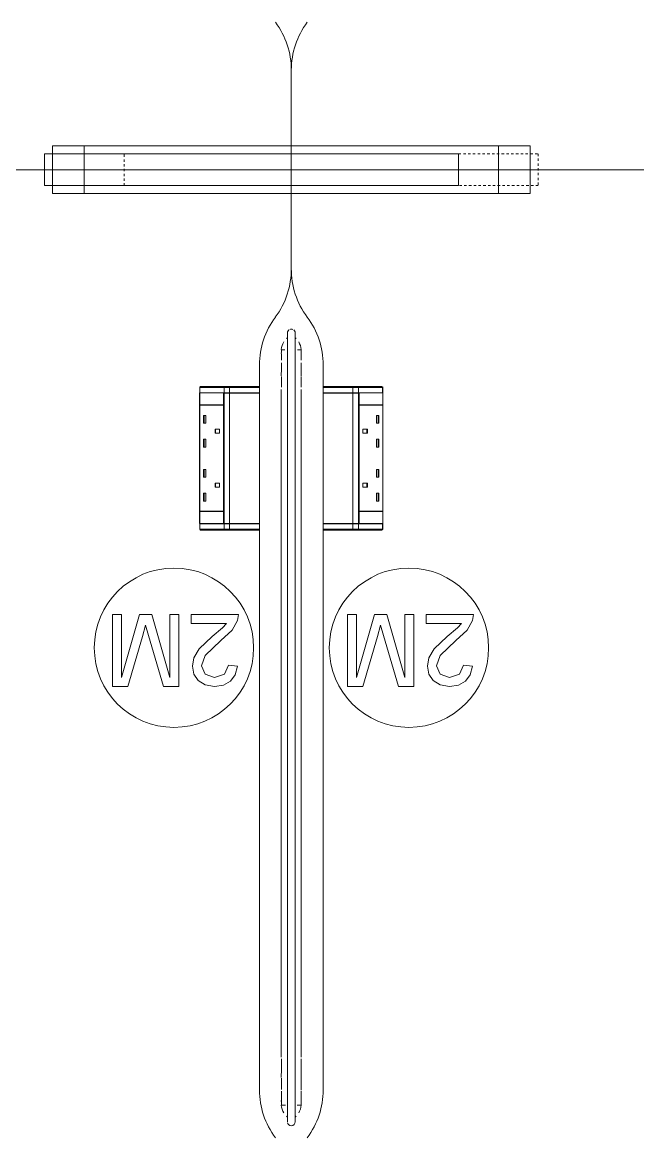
# Model space of a CAD drawing. Header units: millimetres. Extents: x 155927 to 326028, y -36033 to 97293.
# Drawn here: x 222327 to 223099, y 18255 to 19655 of the extents above; entities that cross this region are included whole.
import ezdxf

# ---------------------------------------------------------------- set-up
doc = ezdxf.new("R2010")
doc.units = ezdxf.units.MM
doc.header["$MEASUREMENT"] = 0
doc.linetypes.add('Dash', pattern=[6, 3, -3])
doc.layers.add('I-FURN', color=8, linetype='CONTINUOUS', lineweight=9)
doc.layers.add('I-FURN-HDLN', color=8, linetype='Dash', lineweight=9)

msp = doc.modelspace()

# ---------------------------------------------------------------- linework, layer by layer
at = {"layer": 'I-FURN'}
for p, q in [((222664.5, 19594.6), (222664.5, 19469.6)), ((222664.5, 19469.6), (222664.5, 19594.6)), ((222664.5, 19469.6), (222664.5, 19594.6)), ((222664.5, 19594.6), (222664.5, 19469.6)), ((222364.5, 19489.6), (222354.5, 19489.6)), ((222354.5, 19489.6), (222354.5, 19449.6)), ((222404.5, 19499.6), (222364.5, 19499.6)), ((222364.5, 19499.6), (222964.5, 19499.6)), ((222364.5, 19499.6), (222364.5, 19439.6)), ((222364.5, 19499.6), (222364.5, 19489.6)), ((222874.5, 19489.6), (222364.5, 19489.6)), ((222924.5, 19499.6), (222404.5, 19499.6)), ((222404.5, 19499.6), (222404.5, 19489.6)), ((222404.5, 19499.6), (222404.5, 19439.6)), ((222874.5, 19449.6), (222874.5, 19489.6)), ((222964.5, 19499.6), (222924.5, 19499.6)), ((222924.5, 19499.6), (222924.5, 19439.6)), ((222924.5, 19499.6), (222924.5, 19439.6)), ((222964.5, 19439.6), (222964.5, 19499.6)), ((222964.5, 19499.6), (222964.5, 19439.6)), ((222664.5, 19469.6), (221864.5, 19469.6)), ((221864.5, 19469.6), (222664.5, 19469.6)), ((221864.5, 19469.6), (222664.5, 19469.6)), ((222664.5, 19469.6), (221864.5, 19469.6)), ((222664.5, 19469.6), (222664.5, 19345.7)), ((223464.5, 19469.6), (222664.5, 19469.6)), ((222664.5, 19469.6), (223464.5, 19469.6)), ((222664.5, 19345.7), (222664.5, 19469.6)), ((222664.5, 19345.7), (222664.5, 19469.6)), ((222664.5, 19469.6), (222664.5, 19345.7)), ((222664.5, 19469.6), (223464.5, 19469.6)), ((223464.5, 19469.6), (222664.5, 19469.6)), ((222354.5, 19449.6), (222364.5, 19449.6)), ((222364.5, 19449.6), (222364.5, 19439.6)), ((222364.5, 19449.6), (222874.5, 19449.6)), ((222404.5, 19449.6), (222404.5, 19439.6)), ((222964.5, 19439.6), (222364.5, 19439.6)), ((222364.5, 19439.6), (222404.5, 19439.6)), ((222404.5, 19439.6), (222924.5, 19439.6)), ((222924.5, 19439.6), (222964.5, 19439.6)), ((222659.5, 19264.6), (222659.5, 19264.6)), ((222659.5, 19264.6), (222659.5, 19264.4)), ((222659.5, 19264.4), (222659.5, 19264.1)), ((222659.5, 19264.1), (222659.5, 19263.7)), ((222669.5, 19264.5), (222669.5, 19264.6)), ((222669.5, 19264.6), (222669.5, 19264.6)), ((222669.5, 19264.3), (222669.5, 19264.5)), ((222669.5, 19264), (222669.5, 19264.3)), ((222669.5, 19263.6), (222669.5, 19264)), ((222659.5, 19263.7), (222659.5, 19263.2)), ((222659.5, 19263.2), (222659.5, 19262.6)), ((222659.5, 19262.6), (222659.5, 19261.9)), ((222659.5, 19261.9), (222659.5, 19261)), ((222659.5, 19261), (222659.5, 19260.1)), ((222659.5, 19260.1), (222659.5, 19259)), ((222659.5, 19259), (222659.5, 19257.9)), ((222659.5, 19257.9), (222659.5, 19256.6)), ((222659.5, 19256.6), (222659.5, 19255.2)), ((222659.5, 19255.2), (222659.5, 19253.8)), ((222659.5, 19253.8), (222659.5, 19252.2)), ((222659.5, 19252.2), (222659.5, 19250.6)), ((222659.5, 19250.6), (222659.5, 19248.8)), ((222669.5, 19263), (222669.5, 19263.6)), ((222669.5, 19262.4), (222669.5, 19263)), ((222669.5, 19261.6), (222669.5, 19262.4)), ((222669.5, 19260.8), (222669.5, 19261.6)), ((222669.5, 19259.8), (222669.5, 19260.8)), ((222669.5, 19258.7), (222669.5, 19259.8)), ((222669.5, 19257.5), (222669.5, 19258.7)), ((222669.5, 19256.2), (222669.5, 19257.5)), ((222669.5, 19254.9), (222669.5, 19256.2)), ((222669.5, 19253.4), (222669.5, 19254.9)), ((222669.5, 19251.8), (222669.5, 19253.4)), ((222669.5, 19250.1), (222669.5, 19251.8)), ((222669.5, 19248.4), (222669.5, 19250.1)), ((222651.9, 19239), (222651.9, 19239.9)), ((222656.5, 19243.7), (222652, 19243.7)), ((222652, 19240.3), (222652, 19243.7)), ((222652, 19230.7), (222652, 19238.7)), ((222659.5, 19248.8), (222659.5, 19247)), ((222659.5, 19247), (222659.5, 19245.1)), ((222659.5, 19245.1), (222659.5, 19243.1)), ((222659.5, 19243.1), (222659.5, 19241)), ((222659.5, 19241), (222659.5, 19238.9)), ((222659.5, 19238.9), (222659.5, 19236.7)), ((222659.5, 19236.7), (222659.5, 19234.4)), ((222669.5, 19246.5), (222669.5, 19248.4)), ((222669.5, 19244.6), (222669.5, 19246.5)), ((222669.5, 19242.6), (222669.5, 19244.6)), ((222669.5, 19240.5), (222669.5, 19242.6)), ((222669.5, 19238.3), (222669.5, 19240.5)), ((222669.5, 19236.1), (222669.5, 19238.3)), ((222669.5, 19233.7), (222669.5, 19236.1)), ((222677, 19243.7), (222672.4, 19243.7)), ((222677, 19243.7), (222677, 19240.3)), ((222677, 19239.9), (222677, 19239)), ((222677, 19238.7), (222677, 19230.7)), ((222624.5, 19196.4), (222624.5, 19224.6)), ((222624.5, 19224.6), (222624.5, 19196.4)), ((222652, 19215.6), (222652, 19227.1)), ((222659.5, 19234.4), (222659.5, 19232)), ((222659.5, 19232), (222659.5, 19229.6)), ((222659.5, 19229.6), (222659.5, 19227.1)), ((222659.5, 19227.1), (222659.5, 19224.6)), ((222659.5, 19224.6), (222659.5, 19222)), ((222659.5, 19222), (222659.5, 19219.4)), ((222669.5, 19231.4), (222669.5, 19233.7)), ((222669.5, 19228.9), (222669.5, 19231.4)), ((222669.5, 19226.4), (222669.5, 19228.9)), ((222669.5, 19223.9), (222669.5, 19226.4)), ((222669.5, 19221.3), (222669.5, 19223.9)), ((222677, 19227.1), (222677, 19215.6)), ((222704.5, 19224.6), (222704.5, 19196.4)), ((222704.5, 19196.4), (222704.5, 19224.6)), ((222651.9, 19210.8), (222651.9, 19214.9)), ((222652, 19196.7), (222652, 19209.9)), ((222659.5, 19219.4), (222659.5, 19216.7)), ((222659.5, 19216.7), (222659.5, 19214)), ((222659.5, 19214), (222659.5, 19211.3)), ((222659.5, 19211.3), (222659.5, 19208.5)), ((222659.5, 19208.5), (222659.5, 19205.8)), ((222669.5, 19218.7), (222669.5, 19221.3)), ((222669.5, 19216), (222669.5, 19218.7)), ((222669.5, 19213.3), (222669.5, 19216)), ((222669.5, 19210.6), (222669.5, 19213.3)), ((222669.5, 19207.8), (222669.5, 19210.6)), ((222677, 19214.9), (222677, 19210.8)), ((222677, 19209.9), (222677, 19196.7)), ((222549.6, 19196.4), (222549.6, 19189.4)), ((222549.6, 19196.4), (222549.8, 19196.4)), ((222549.6, 19196.4), (222549.6, 19189.4)), ((222549.6, 19189.4), (222549.6, 19196.4)), ((222549.8, 19196.4), (222580.1, 19196.4)), ((222549.8, 19196.4), (222549.8, 19189.4)), ((222550, 19197.2), (222550, 19197.2)), ((222580.9, 19197.4), (222550.6, 19197.4)), ((222580.9, 19197.4), (222550.6, 19197.4)), ((222580.1, 19196.4), (222587, 19196.4)), ((222580.1, 19196.4), (222580.1, 19189.4)), ((222580.9, 19197.4), (222619.5, 19197.4)), ((222586.4, 19197.4), (222580.9, 19197.4)), ((222623.5, 19197.4), (222586.4, 19197.4)), ((222587, 19196.4), (222624.5, 19196.4)), ((222587, 19196.4), (222587, 19189.4)), ((222619.5, 19197.4), (222619.5, 19196.4)), ((222619.5, 19197.4), (222623.5, 19197.4)), ((222624.5, 19189.4), (222624.5, 19196.4)), ((222624.5, 19196.4), (222624.5, 19189.4)), ((222659.5, 19205.8), (222659.5, 19203)), ((222659.5, 19203), (222659.5, 19200.1)), ((222659.5, 19200.1), (222659.5, 19197.3)), ((222659.5, 19197.3), (222659.5, 19194.5)), ((222659.5, 19194.5), (222659.5, 19193.7)), ((222669.5, 19205), (222669.5, 19207.8)), ((222669.5, 19202.2), (222669.5, 19205)), ((222669.5, 19199.4), (222669.5, 19202.2)), ((222669.5, 19196.5), (222669.5, 19199.4)), ((222669.5, 19193.7), (222669.5, 19196.5)), ((222704.4, 19196.4), (222704.4, 19189.4)), ((222704.5, 19196.4), (222741.9, 19196.4)), ((222704.5, 19196.4), (222704.5, 19189.4)), ((222705.5, 19197.4), (222705.4, 19197.4)), ((222742.5, 19197.4), (222705.5, 19197.4)), ((222705.5, 19197.4), (222709.4, 19197.4)), ((222709.4, 19196.4), (222709.4, 19197.4)), ((222709.4, 19197.4), (222748, 19197.4)), ((222741.9, 19196.4), (222748.8, 19196.4)), ((222741.9, 19196.4), (222741.9, 19189.4)), ((222748, 19197.4), (222742.5, 19197.4)), ((222778.3, 19197.4), (222748, 19197.4)), ((222778.3, 19197.4), (222748, 19197.4)), ((222748.8, 19196.4), (222779.1, 19196.4)), ((222748.8, 19196.4), (222748.8, 19189.4)), ((222778.9, 19197.2), (222779, 19197.2)), ((222779.1, 19196.4), (222779.3, 19196.4)), ((222779.1, 19196.4), (222779.1, 19189.4)), ((222779.3, 19189.4), (222779.3, 19196.4)), ((222779.3, 19189.4), (222779.3, 19196.4)), ((222779.3, 19189.4), (222779.3, 19196.4)), ((222549.4, 19174.4), (222549.4, 19189.4)), ((222549.4, 19189.4), (222579.2, 19189.4)), ((222549.6, 19189.4), (222549.8, 19189.4)), ((222549.6, 19189.3), (222549.6, 19025.4)), ((222549.8, 19189.4), (222580.1, 19189.4)), ((222579.2, 19189.4), (222579.2, 19174.4)), ((222579.4, 19174.4), (222579.4, 19189.3)), ((222579.4, 19189.3), (222580.1, 19189.3)), ((222580.1, 19189.4), (222587, 19189.4)), ((222587, 19189.3), (222580.1, 19189.3)), ((222580.1, 19189.3), (222580.1, 19025.4)), ((222587, 19189.4), (222624.5, 19189.4)), ((222624.5, 19189.3), (222587, 19189.3)), ((222587, 19189.3), (222587, 19025.4)), ((222624.5, 19025.4), (222624.5, 19189.3)), ((222624.5, 19189.3), (222624.5, 19025.4)), ((222651.9, 18355.5), (222651.9, 19193.7)), ((222659.5, 19193.7), (222659.5, 18355.5)), ((222669.5, 18355.5), (222669.5, 19193.7)), ((222677, 19193.7), (222677, 18355.5)), ((222704.4, 19189.3), (222704.4, 19025.4)), ((222704.5, 19189.4), (222741.9, 19189.4)), ((222704.5, 19025.4), (222704.5, 19189.3)), ((222741.9, 19189.3), (222704.5, 19189.3)), ((222741.9, 19189.4), (222748.8, 19189.4)), ((222741.9, 19025.4), (222741.9, 19189.3)), ((222748.8, 19189.3), (222741.9, 19189.3)), ((222749.7, 19189.4), (222747.2, 19189.4)), ((222748.8, 19189.4), (222779.1, 19189.4)), ((222748.8, 19025.4), (222748.8, 19189.3)), ((222748.8, 19189.3), (222749.5, 19189.3)), ((222749.5, 19189.3), (222749.5, 19174.4)), ((222749.7, 19174.4), (222749.7, 19189.4)), ((222749.7, 19189.4), (222779.5, 19189.4)), ((222779.1, 19189.4), (222779.3, 19189.4)), ((222779.3, 19025.4), (222779.3, 19189.3)), ((222779.5, 19189.4), (222779.5, 19174.4)), ((222579.2, 19174.4), (222549.4, 19174.4)), ((222549.4, 19173.9), (222579.2, 19173.9)), ((222549.4, 19040.9), (222549.4, 19173.9)), ((222549.8, 19173.9), (222549.8, 19174.4)), ((222579.2, 19173.9), (222579.2, 19040.9)), ((222579.4, 19040.9), (222579.4, 19173.9)), ((222749.5, 19173.9), (222749.5, 19040.9)), ((222779.5, 19174.4), (222749.7, 19174.4)), ((222749.7, 19040.9), (222749.7, 19173.9)), ((222779.5, 19173.9), (222749.7, 19173.9)), ((222779.1, 19174.4), (222779.1, 19173.9)), ((222779.5, 19173.9), (222779.5, 19040.9)), ((222554.4, 19161.3), (222554.4, 19151.3)), ((222554.4, 19161.3), (222557.3, 19161.3)), ((222555.2, 19161.3), (222555.2, 19151.3)), ((222557.3, 19161.3), (222557.3, 19151.3)), ((222774.5, 19161.3), (222771.6, 19161.3)), ((222771.6, 19151.3), (222771.6, 19161.3)), ((222773.7, 19151.3), (222773.7, 19161.3)), ((222774.5, 19151.3), (222774.5, 19161.3)), ((222554.4, 19151.3), (222557.3, 19151.3)), ((222568.8, 19143.8), (222568.8, 19138.8)), ((222574.5, 19143.8), (222568.8, 19143.8)), ((222568.8, 19138.8), (222574.5, 19138.8)), ((222569.5, 19143.8), (222569.5, 19138.8)), ((222574.5, 19138.8), (222574.5, 19143.8)), ((222760.1, 19143.8), (222754.4, 19143.8)), ((222754.4, 19138.8), (222754.4, 19143.8)), ((222760.1, 19138.8), (222754.4, 19138.8)), ((222759.4, 19138.8), (222759.4, 19143.8)), ((222760.1, 19138.8), (222760.1, 19143.8)), ((222774.5, 19151.3), (222771.6, 19151.3)), ((222554.4, 19131.3), (222554.4, 19121.3)), ((222554.4, 19131.3), (222557.3, 19131.3)), ((222555.2, 19131.3), (222555.2, 19121.3)), ((222557.3, 19131.3), (222557.3, 19121.3)), ((222774.5, 19131.3), (222771.6, 19131.3)), ((222771.6, 19121.3), (222771.6, 19131.3)), ((222773.7, 19121.3), (222773.7, 19131.3)), ((222774.5, 19121.3), (222774.5, 19131.3)), ((222554.4, 19121.3), (222557.3, 19121.3)), ((222774.5, 19121.3), (222771.6, 19121.3)), ((222554.4, 19093.5), (222554.4, 19083.5)), ((222554.4, 19093.5), (222557.3, 19093.5)), ((222554.4, 19083.5), (222557.3, 19083.5)), ((222555.2, 19093.5), (222555.2, 19083.5)), ((222557.3, 19093.5), (222557.3, 19083.5)), ((222774.5, 19093.5), (222771.6, 19093.5)), ((222771.6, 19083.5), (222771.6, 19093.5)), ((222774.5, 19083.5), (222771.6, 19083.5)), ((222773.7, 19083.5), (222773.7, 19093.5)), ((222774.5, 19083.5), (222774.5, 19093.5)), ((222568.8, 19076), (222568.8, 19071)), ((222568.8, 19076), (222574.5, 19076)), ((222568.8, 19071), (222574.5, 19071)), ((222569.5, 19076), (222569.5, 19071)), ((222574.5, 19076), (222574.5, 19071)), ((222754.4, 19076), (222754.4, 19071)), ((222760.1, 19076), (222754.4, 19076)), ((222754.4, 19071), (222760.1, 19071)), ((222759.4, 19071), (222759.4, 19076)), ((222760.1, 19071), (222760.1, 19076)), ((222554.4, 19063.5), (222554.4, 19053.5)), ((222554.4, 19063.5), (222557.3, 19063.5)), ((222555.2, 19063.5), (222555.2, 19053.5)), ((222557.3, 19063.5), (222557.3, 19053.5)), ((222774.5, 19063.5), (222771.6, 19063.5)), ((222771.6, 19053.5), (222771.6, 19063.5)), ((222773.7, 19053.5), (222773.7, 19063.5)), ((222774.5, 19053.5), (222774.5, 19063.5)), ((222549.4, 19040.9), (222579.2, 19040.9)), ((222549.4, 19040.4), (222579.2, 19040.4)), ((222549.4, 19025.4), (222549.4, 19040.4)), ((222549.8, 19040.4), (222549.8, 19040.9)), ((222554.4, 19053.5), (222557.3, 19053.5)), ((222579.2, 19040.4), (222579.2, 19025.4)), ((222579.4, 19025.4), (222579.4, 19040.4)), ((222749.5, 19040.4), (222749.5, 19025.4)), ((222779.5, 19040.9), (222749.7, 19040.9)), ((222749.7, 19025.4), (222749.7, 19040.4)), ((222749.7, 19040.4), (222779.5, 19040.4)), ((222774.5, 19053.5), (222771.6, 19053.5)), ((222779.1, 19040.9), (222779.1, 19040.4)), ((222779.5, 19040.4), (222779.5, 19025.4)), ((222579.2, 19025.4), (222549.4, 19025.4)), ((222549.6, 19025.3), (222549.6, 19018.3)), ((222549.8, 19025.3), (222549.6, 19025.3)), ((222549.6, 19025.3), (222549.6, 19018.3)), ((222549.6, 19025.3), (222549.6, 19018.3)), ((222549.8, 19018.3), (222549.6, 19018.3)), ((222549.8, 19018.3), (222549.8, 19025.3)), ((222580.1, 19025.3), (222549.8, 19025.3)), ((222580.1, 19018.3), (222549.8, 19018.3)), ((222550, 19017.5), (222550, 19017.6)), ((222550.6, 19017.3), (222580.9, 19017.3)), ((222550.6, 19017.3), (222580.9, 19017.3)), ((222579.2, 19025.4), (222581.7, 19025.4)), ((222580.1, 19025.4), (222579.4, 19025.4)), ((222580.1, 19025.4), (222587, 19025.4)), ((222580.1, 19018.3), (222580.1, 19025.3)), ((222587, 19025.3), (222580.1, 19025.3)), ((222587, 19018.3), (222580.1, 19018.3)), ((222619.5, 19017.3), (222580.9, 19017.3)), ((222580.9, 19017.3), (222586.4, 19017.3)), ((222586.4, 19017.3), (222623.5, 19017.3)), ((222587, 19025.4), (222624.5, 19025.4)), ((222587, 19018.3), (222587, 19025.3)), ((222624.5, 19025.3), (222587, 19025.3)), ((222624.5, 19018.3), (222587, 19018.3)), ((222619.5, 19018.3), (222619.5, 19017.3)), ((222623.5, 19017.3), (222619.5, 19017.3)), ((222623.5, 19017.3), (222623.5, 19017.3)), ((222624.5, 19018.3), (222624.5, 19025.3)), ((222624.5, 19018.3), (222624.5, 19025.3)), ((222624.5, 18314.6), (222624.5, 19018.3)), ((222624.5, 19018.3), (222624.5, 18314.6)), ((222704.4, 19025.3), (222704.4, 19018.3)), ((222704.5, 19025.4), (222741.9, 19025.4)), ((222704.5, 19018.3), (222704.5, 19025.3)), ((222741.9, 19025.3), (222704.5, 19025.3)), ((222704.5, 19018.3), (222704.5, 18314.6)), ((222704.5, 18314.6), (222704.5, 19018.3)), ((222741.9, 19018.3), (222704.5, 19018.3)), ((222709.4, 19017.3), (222705.5, 19017.3)), ((222705.5, 19017.3), (222742.5, 19017.3)), ((222709.4, 19017.3), (222709.4, 19018.3)), ((222748, 19017.3), (222709.4, 19017.3)), ((222741.9, 19025.4), (222748.8, 19025.4)), ((222741.9, 19018.3), (222741.9, 19025.3)), ((222748.8, 19025.3), (222741.9, 19025.3)), ((222748.8, 19018.3), (222741.9, 19018.3)), ((222742.5, 19017.3), (222748, 19017.3)), ((222748, 19017.3), (222778.3, 19017.3)), ((222748, 19017.3), (222778.3, 19017.3)), ((222749.5, 19025.4), (222748.8, 19025.4)), ((222748.8, 19018.3), (222748.8, 19025.3)), ((222779.1, 19025.3), (222748.8, 19025.3)), ((222779.1, 19018.3), (222748.8, 19018.3)), ((222779.5, 19025.4), (222749.7, 19025.4)), ((222779, 19017.6), (222778.9, 19017.5)), ((222779.1, 19018.3), (222779.1, 19025.3)), ((222779.3, 19025.3), (222779.1, 19025.3)), ((222779.3, 19018.3), (222779.1, 19018.3)), ((222779.3, 19018.3), (222779.3, 19025.3)), ((222779.3, 19018.3), (222779.3, 19025.3)), ((222779.3, 19025.3), (222779.3, 19018.3)), ((222451.3, 18911.5), (222440, 18911.5)), ((222440, 18911.5), (222440, 18821.1)), ((222474, 18911.5), (222451.3, 18832.4)), ((222451.3, 18832.4), (222451.3, 18911.5)), ((222489.3, 18911.5), (222474, 18911.5)), ((222512, 18832.4), (222489.3, 18911.5)), ((222523.3, 18911.5), (222512, 18911.5)), ((222512, 18911.5), (222512, 18832.4)), ((222523.3, 18821.1), (222523.3, 18911.5)), ((222598.2, 18911.5), (222538.8, 18911.5)), ((222538.8, 18911.5), (222538.8, 18900.2)), ((222538.8, 18900.2), (222583.2, 18900.2)), ((222583.2, 18900.2), (222578.1, 18894.4)), ((222590.1, 18891.7), (222597, 18903.7)), ((222597, 18903.7), (222598.2, 18911.5)), ((222746.3, 18911.5), (222735, 18911.5)), ((222735, 18911.5), (222735, 18821.1)), ((222769, 18911.5), (222746.3, 18832.4)), ((222746.3, 18832.4), (222746.3, 18911.5)), ((222784.3, 18911.5), (222769, 18911.5)), ((222807, 18832.4), (222784.3, 18911.5)), ((222818.3, 18911.5), (222807, 18911.5)), ((222807, 18911.5), (222807, 18832.4)), ((222818.3, 18821.1), (222818.3, 18911.5)), ((222893.2, 18911.5), (222833.8, 18911.5)), ((222833.8, 18911.5), (222833.8, 18900.2)), ((222833.8, 18900.2), (222878.2, 18900.2)), ((222878.2, 18900.2), (222873.1, 18894.4)), ((222885.1, 18891.7), (222892, 18903.7)), ((222892, 18903.7), (222893.2, 18911.5)), ((222477.6, 18883.7), (222481.6, 18898.1)), ((222481.6, 18898.1), (222485.4, 18884.8)), ((222578.1, 18894.4), (222565.1, 18883.5)), ((222576, 18878.6), (222590.1, 18891.7)), ((222772.6, 18883.7), (222776.6, 18898.1)), ((222776.6, 18898.1), (222780.4, 18884.8)), ((222873.1, 18894.4), (222860.1, 18883.5)), ((222871, 18878.6), (222885.1, 18891.7)), ((222459.4, 18821.1), (222477.6, 18883.7)), ((222485.4, 18884.8), (222503.9, 18821.1)), ((222565.1, 18883.5), (222548.9, 18868.1)), ((222556.4, 18859.8), (222576, 18878.6)), ((222754.4, 18821.1), (222772.6, 18883.7)), ((222780.4, 18884.8), (222798.9, 18821.1)), ((222860.1, 18883.5), (222843.9, 18868.1)), ((222851.4, 18859.8), (222871, 18878.6)), ((222548.9, 18868.1), (222542.3, 18857)), ((222551.6, 18846.9), (222556.4, 18859.8)), ((222843.9, 18868.1), (222837.3, 18857)), ((222846.6, 18846.9), (222851.4, 18859.8)), ((222542.3, 18857), (222540.3, 18846.3)), ((222540.3, 18846.3), (222542.1, 18836.4)), ((222556.2, 18836.6), (222551.6, 18846.9)), ((222585.5, 18847.9), (222580.7, 18836.5)), ((222596.8, 18846.5), (222585.5, 18847.9)), ((222594, 18835.6), (222596.8, 18846.5)), ((222837.3, 18857), (222835.3, 18846.3)), ((222835.3, 18846.3), (222837.1, 18836.4)), ((222851.2, 18836.6), (222846.6, 18846.9)), ((222880.5, 18847.9), (222875.7, 18836.5)), ((222891.8, 18846.5), (222880.5, 18847.9)), ((222889, 18835.6), (222891.8, 18846.5)), ((222542.1, 18836.4), (222547.7, 18828.3)), ((222568.2, 18832.4), (222556.2, 18836.6)), ((222580.7, 18836.5), (222568.2, 18832.4)), ((222588.1, 18827.6), (222594, 18835.6)), ((222837.1, 18836.4), (222842.7, 18828.3)), ((222863.2, 18832.4), (222851.2, 18836.6)), ((222875.7, 18836.5), (222863.2, 18832.4)), ((222883.1, 18827.6), (222889, 18835.6)), ((222440, 18821.1), (222459.4, 18821.1)), ((222503.9, 18821.1), (222523.3, 18821.1)), ((222547.7, 18828.3), (222556.5, 18822.9)), ((222556.5, 18822.9), (222567.9, 18821.1)), ((222567.9, 18821.1), (222579.3, 18822.7)), ((222579.3, 18822.7), (222588.1, 18827.6)), ((222735, 18821.1), (222754.4, 18821.1)), ((222798.9, 18821.1), (222818.3, 18821.1)), ((222842.7, 18828.3), (222851.5, 18822.9)), ((222851.5, 18822.9), (222862.9, 18821.1)), ((222862.9, 18821.1), (222874.3, 18822.7)), ((222874.3, 18822.7), (222883.1, 18827.6)), ((222659.5, 18355.5), (222659.5, 18352.3)), ((222669.5, 18354.7), (222669.5, 18355.5)), ((222669.5, 18351.4), (222669.5, 18354.7)), ((222652, 18335.8), (222652, 18353.5)), ((222659.5, 18352.3), (222659.5, 18349.1)), ((222659.5, 18349.1), (222659.5, 18345.8)), ((222659.5, 18345.8), (222659.5, 18342.6)), ((222659.5, 18342.6), (222659.5, 18339.5)), ((222669.5, 18348.2), (222669.5, 18351.4)), ((222669.5, 18345), (222669.5, 18348.2)), ((222669.5, 18341.8), (222669.5, 18345)), ((222669.5, 18338.6), (222669.5, 18341.8)), ((222677, 18353.5), (222677, 18335.8)), ((222651.9, 18330.1), (222651.9, 18335)), ((222652, 18315), (222652, 18329.2)), ((222659.5, 18339.5), (222659.5, 18336.3)), ((222659.5, 18336.3), (222659.5, 18333.2)), ((222659.5, 18333.2), (222659.5, 18330.1)), ((222659.5, 18330.1), (222659.5, 18327)), ((222659.5, 18327), (222659.5, 18324)), ((222669.5, 18335.4), (222669.5, 18338.6)), ((222669.5, 18332.3), (222669.5, 18335.4)), ((222669.5, 18329.2), (222669.5, 18332.3)), ((222669.5, 18326.2), (222669.5, 18329.2)), ((222669.5, 18323.2), (222669.5, 18326.2)), ((222677, 18335), (222677, 18330.1)), ((222677, 18330.3), (222677, 18314.4)), ((222652, 18295.5), (222652, 18313.1)), ((222659.5, 18324), (222659.5, 18321.1)), ((222659.5, 18321.1), (222659.5, 18318.2)), ((222659.5, 18318.2), (222659.5, 18315.3)), ((222659.5, 18315.3), (222659.5, 18312.5)), ((222659.5, 18312.5), (222659.5, 18309.8)), ((222669.5, 18320.3), (222669.5, 18323.2)), ((222669.5, 18317.4), (222669.5, 18320.3)), ((222669.5, 18314.6), (222669.5, 18317.4)), ((222669.5, 18311.8), (222669.5, 18314.6)), ((222677, 18313.1), (222677, 18295.5)), ((222651.9, 18300.1), (222651.9, 18301.2)), ((222659.5, 18309.8), (222659.5, 18307.2)), ((222659.5, 18307.2), (222659.5, 18304.6)), ((222659.5, 18304.6), (222659.5, 18302.2)), ((222659.5, 18302.2), (222659.5, 18299.8)), ((222659.5, 18299.8), (222659.5, 18297.5)), ((222669.5, 18309.1), (222669.5, 18311.8)), ((222669.5, 18306.5), (222669.5, 18309.1)), ((222669.5, 18304), (222669.5, 18306.5)), ((222669.5, 18301.5), (222669.5, 18304)), ((222669.5, 18299.2), (222669.5, 18301.5)), ((222669.5, 18296.9), (222669.5, 18299.2)), ((222677, 18301.2), (222677, 18300.1)), ((222652, 18295.5), (222657.1, 18295.5)), ((222659.5, 18297.5), (222659.5, 18295.3)), ((222659.5, 18295.3), (222659.5, 18293.2)), ((222659.5, 18293.2), (222659.5, 18291.2)), ((222659.5, 18291.2), (222659.5, 18289.2)), ((222659.5, 18289.2), (222659.5, 18287.4)), ((222659.5, 18287.4), (222659.5, 18285.7)), ((222659.5, 18285.7), (222659.5, 18284.2)), ((222659.5, 18284.2), (222659.5, 18282.7)), ((222669.5, 18294.7), (222669.5, 18296.9)), ((222669.5, 18292.6), (222669.5, 18294.7)), ((222669.5, 18290.6), (222669.5, 18292.6)), ((222669.5, 18288.7), (222669.5, 18290.6)), ((222669.5, 18287), (222669.5, 18288.7)), ((222669.5, 18285.3), (222669.5, 18287)), ((222669.5, 18283.8), (222669.5, 18285.3)), ((222671.7, 18295.5), (222677, 18295.5)), ((222659.5, 18282.7), (222659.5, 18281.3)), ((222659.5, 18281.3), (222659.5, 18280.1)), ((222659.5, 18280.1), (222659.5, 18279)), ((222659.5, 18279), (222659.5, 18278)), ((222659.5, 18278), (222659.5, 18277.1)), ((222659.5, 18277.1), (222659.5, 18276.4)), ((222659.5, 18276.4), (222659.5, 18275.8)), ((222659.5, 18275.8), (222659.5, 18275.3)), ((222659.5, 18275.3), (222659.5, 18274.9)), ((222659.5, 18274.9), (222659.5, 18274.7)), ((222659.5, 18274.7), (222659.5, 18274.6)), ((222659.5, 18274.6), (222659.5, 18274.6)), ((222669.5, 18282.3), (222669.5, 18283.8)), ((222669.5, 18281), (222669.5, 18282.3)), ((222669.5, 18279.8), (222669.5, 18281)), ((222669.5, 18278.7), (222669.5, 18279.8)), ((222669.5, 18277.8), (222669.5, 18278.7)), ((222669.5, 18276.9), (222669.5, 18277.8)), ((222669.5, 18276.2), (222669.5, 18276.9)), ((222669.5, 18275.6), (222669.5, 18276.2)), ((222669.5, 18275.2), (222669.5, 18275.6)), ((222669.5, 18274.9), (222669.5, 18275.2)), ((222669.5, 18274.7), (222669.5, 18274.9)), ((222669.5, 18274.6), (222669.5, 18274.7))]:
    msp.add_line(p, q, dxfattribs=at)
at = {"layer": 'I-FURN', "flags": 128}
for points in [[(222549.6, 19196.4), (222549.6, 19196.5), (222549.6, 19196.5), (222549.6, 19196.6), (222549.6, 19196.6), (222549.6, 19196.6), (222549.7, 19196.7), (222549.7, 19196.7), (222549.7, 19196.8), (222549.7, 19196.8), (222549.7, 19196.8), (222549.7, 19196.9), (222549.7, 19196.9), (222549.8, 19196.9)], [(222586.4, 19197.4), (222586.3, 19197.4), (222586.2, 19197.4), (222586, 19197.4), (222585.9, 19197.4), (222585.7, 19197.4), (222585.6, 19197.4), (222585.4, 19197.4), (222585.3, 19197.4), (222585.1, 19197.4), (222585, 19197.4), (222584.8, 19197.4), (222584.7, 19197.4), (222584.5, 19197.4), (222584.3, 19197.4), (222584.2, 19197.4), (222584, 19197.4), (222583.9, 19197.4), (222583.7, 19197.4), (222583.5, 19197.4), (222583.4, 19197.4), (222583.2, 19197.4), (222583.1, 19197.4), (222582.9, 19197.4), (222582.8, 19197.4), (222582.6, 19197.4), (222582.5, 19197.4), (222582.3, 19197.4), (222582.2, 19197.4), (222582.1, 19197.4), (222581.9, 19197.4), (222581.8, 19197.4), (222581.7, 19197.4), (222581.5, 19197.4), (222581.4, 19197.4), (222581.3, 19197.4), (222581.2, 19197.4), (222581.1, 19197.4), (222581, 19197.4), (222580.9, 19197.4)], [(222623.5, 19197.4), (222623.2, 19197.4), (222622.8, 19197.4), (222622.2, 19197.4), (222621.5, 19197.4), (222620.7, 19197.4), (222619.8, 19197.4), (222618.7, 19197.4), (222617.5, 19197.4), (222616.1, 19197.4), (222614.7, 19197.4), (222613.1, 19197.4), (222611.4, 19197.4), (222609.6, 19197.4), (222607.7, 19197.4), (222605.6, 19197.4), (222603.5, 19197.4), (222601.2, 19197.4), (222598.8, 19197.4), (222596.4, 19197.4), (222593.8, 19197.4), (222591.2, 19197.4), (222588.5, 19197.4), (222586.4, 19197.4)], [(222619.5, 19197.4), (222619.6, 19197.4), (222619.8, 19197.4), (222619.9, 19197.4), (222620.1, 19197.4), (222620.3, 19197.4), (222620.4, 19197.4), (222620.6, 19197.4), (222620.7, 19197.4), (222620.9, 19197.4), (222621, 19197.4), (222621.2, 19197.4), (222621.3, 19197.4), (222621.5, 19197.4), (222621.6, 19197.4), (222621.7, 19197.4), (222621.9, 19197.4), (222622, 19197.4), (222622.1, 19197.4), (222622.2, 19197.4), (222622.3, 19197.4), (222622.4, 19197.4), (222622.6, 19197.4), (222622.7, 19197.4), (222622.7, 19197.4), (222622.8, 19197.4), (222622.9, 19197.4), (222623, 19197.4), (222623.1, 19197.4), (222623.1, 19197.4), (222623.2, 19197.4), (222623.3, 19197.4), (222623.3, 19197.4), (222623.3, 19197.4), (222623.4, 19197.4), (222623.4, 19197.4), (222623.4, 19197.4), (222623.5, 19197.4), (222623.5, 19197.4), (222623.5, 19197.4)], [(222623.5, 19197.4), (222623.5, 19197.4), (222623.5, 19197.4), (222623.6, 19197.4), (222623.6, 19197.4), (222623.7, 19197.4), (222623.7, 19197.4), (222623.7, 19197.4), (222623.8, 19197.4), (222623.8, 19197.4), (222623.9, 19197.4), (222623.9, 19197.3), (222623.9, 19197.3), (222624, 19197.3), (222624, 19197.3), (222624, 19197.3), (222624.1, 19197.2), (222624.1, 19197.2), (222624.1, 19197.2), (222624.2, 19197.2), (222624.2, 19197.1), (222624.2, 19197.1), (222624.2, 19197.1), (222624.3, 19197), (222624.3, 19197), (222624.3, 19197), (222624.3, 19196.9), (222624.4, 19196.9), (222624.4, 19196.9), (222624.4, 19196.8), (222624.4, 19196.8), (222624.4, 19196.8), (222624.4, 19196.7), (222624.4, 19196.7), (222624.4, 19196.6), (222624.5, 19196.6), (222624.5, 19196.6), (222624.5, 19196.5), (222624.5, 19196.5), (222624.5, 19196.4), (222624.5, 19196.4)], [(222623.5, 19197.4), (222623.5, 19197.4), (222623.5, 19197.4)], [(222704.4, 19196.4), (222704.4, 19196.5), (222704.5, 19196.5), (222704.5, 19196.6), (222704.5, 19196.6), (222704.5, 19196.6), (222704.5, 19196.7), (222704.5, 19196.7), (222704.5, 19196.8), (222704.5, 19196.8), (222704.5, 19196.8), (222704.5, 19196.9), (222704.6, 19196.9), (222704.6, 19196.9), (222704.6, 19197), (222704.6, 19197), (222704.6, 19197), (222704.7, 19197.1), (222704.7, 19197.1), (222704.7, 19197.1), (222704.8, 19197.2), (222704.8, 19197.2), (222704.8, 19197.2), (222704.8, 19197.2), (222704.9, 19197.3), (222704.9, 19197.3), (222704.9, 19197.3), (222705, 19197.3), (222705, 19197.3), (222705.1, 19197.4), (222705.1, 19197.4), (222705.1, 19197.4), (222705.2, 19197.4), (222705.2, 19197.4), (222705.2, 19197.4), (222705.3, 19197.4), (222705.3, 19197.4), (222705.4, 19197.4), (222705.4, 19197.4), (222705.4, 19197.4), (222705.4, 19197.4)], [(222705.4, 19197.4), (222705.5, 19197.4), (222705.5, 19197.4), (222705.5, 19197.4), (222705.5, 19197.4), (222705.5, 19197.4), (222705.6, 19197.4), (222705.6, 19197.4), (222705.7, 19197.4), (222705.7, 19197.4), (222705.8, 19197.4), (222705.8, 19197.4), (222705.9, 19197.4), (222706, 19197.4), (222706.1, 19197.4), (222706.1, 19197.4), (222706.2, 19197.4), (222706.3, 19197.4), (222706.4, 19197.4), (222706.6, 19197.4), (222706.7, 19197.4), (222706.8, 19197.4), (222706.9, 19197.4), (222707, 19197.4), (222707.2, 19197.4), (222707.3, 19197.4), (222707.4, 19197.4), (222707.6, 19197.4), (222707.7, 19197.4), (222707.9, 19197.4), (222708, 19197.4), (222708.2, 19197.4), (222708.3, 19197.4), (222708.5, 19197.4), (222708.6, 19197.4), (222708.8, 19197.4), (222708.9, 19197.4), (222709.1, 19197.4), (222709.2, 19197.4), (222709.4, 19197.4), (222709.4, 19197.4)], [(222742.5, 19197.4), (222739.7, 19197.4), (222737, 19197.4), (222734.4, 19197.4), (222731.9, 19197.4), (222729.4, 19197.4), (222727.1, 19197.4), (222724.9, 19197.4), (222722.8, 19197.4), (222720.7, 19197.4), (222718.8, 19197.4), (222717, 19197.4), (222715.4, 19197.4), (222713.8, 19197.4), (222712.4, 19197.4), (222711.1, 19197.4), (222709.9, 19197.4), (222708.9, 19197.4), (222708, 19197.4), (222707.2, 19197.4), (222706.5, 19197.4), (222706, 19197.4), (222705.6, 19197.4), (222705.5, 19197.4)], [(222748, 19197.4), (222747.9, 19197.4), (222747.8, 19197.4), (222747.7, 19197.4), (222747.6, 19197.4), (222747.5, 19197.4), (222747.4, 19197.4), (222747.3, 19197.4), (222747.1, 19197.4), (222747, 19197.4), (222746.9, 19197.4), (222746.7, 19197.4), (222746.6, 19197.4), (222746.4, 19197.4), (222746.3, 19197.4), (222746.1, 19197.4), (222746, 19197.4), (222745.8, 19197.4), (222745.7, 19197.4), (222745.5, 19197.4), (222745.4, 19197.4), (222745.2, 19197.4), (222745.1, 19197.4), (222744.9, 19197.4), (222744.7, 19197.4), (222744.6, 19197.4), (222744.4, 19197.4), (222744.3, 19197.4), (222744.1, 19197.4), (222743.9, 19197.4), (222743.8, 19197.4), (222743.6, 19197.4), (222743.5, 19197.4), (222743.3, 19197.4), (222743.2, 19197.4), (222743, 19197.4), (222742.9, 19197.4), (222742.8, 19197.4), (222742.6, 19197.4), (222742.5, 19197.4)], [(222779.2, 19196.9), (222779.2, 19196.9), (222779.2, 19196.9), (222779.2, 19196.8), (222779.2, 19196.8), (222779.2, 19196.8), (222779.3, 19196.7), (222779.3, 19196.7), (222779.3, 19196.6), (222779.3, 19196.6), (222779.3, 19196.6), (222779.3, 19196.5), (222779.3, 19196.5), (222779.3, 19196.4), (222779.3, 19196.4)], [(222549.8, 19017.8), (222549.7, 19017.8), (222549.7, 19017.9), (222549.7, 19017.9), (222549.7, 19018), (222549.7, 19018), (222549.7, 19018), (222549.7, 19018.1), (222549.6, 19018.1), (222549.6, 19018.1), (222549.6, 19018.2), (222549.6, 19018.2), (222549.6, 19018.3), (222549.6, 19018.3), (222549.6, 19018.3)], [(222580.9, 19017.3), (222581, 19017.3), (222581.1, 19017.3), (222581.2, 19017.3), (222581.3, 19017.3), (222581.4, 19017.3), (222581.5, 19017.3), (222581.7, 19017.3), (222581.8, 19017.3), (222581.9, 19017.3), (222582.1, 19017.3), (222582.2, 19017.3), (222582.3, 19017.3), (222582.5, 19017.3), (222582.6, 19017.3), (222582.8, 19017.3), (222582.9, 19017.3), (222583.1, 19017.3), (222583.2, 19017.3), (222583.4, 19017.3), (222583.5, 19017.3), (222583.7, 19017.3), (222583.9, 19017.3), (222584, 19017.3), (222584.2, 19017.3), (222584.3, 19017.3), (222584.5, 19017.3), (222584.7, 19017.3), (222584.8, 19017.3), (222585, 19017.3), (222585.1, 19017.3), (222585.3, 19017.3), (222585.4, 19017.3), (222585.6, 19017.3), (222585.7, 19017.3), (222585.9, 19017.3), (222586, 19017.3), (222586.2, 19017.3), (222586.3, 19017.3), (222586.4, 19017.3)], [(222586.4, 19017.3), (222589.2, 19017.3), (222591.9, 19017.3), (222594.5, 19017.3), (222597.1, 19017.3), (222599.5, 19017.3), (222601.8, 19017.3), (222604, 19017.3), (222606.2, 19017.3), (222608.2, 19017.3), (222610.1, 19017.3), (222611.9, 19017.3), (222613.5, 19017.3), (222615.1, 19017.3), (222616.5, 19017.3), (222617.8, 19017.3), (222619, 19017.3), (222620, 19017.3), (222621, 19017.3), (222621.7, 19017.3), (222622.4, 19017.3), (222622.9, 19017.3), (222623.3, 19017.3), (222623.5, 19017.3)], [(222623.5, 19017.3), (222623.5, 19017.3), (222623.5, 19017.3), (222623.4, 19017.3), (222623.4, 19017.3), (222623.4, 19017.3), (222623.4, 19017.3), (222623.3, 19017.3), (222623.3, 19017.3), (222623.2, 19017.3), (222623.2, 19017.3), (222623.1, 19017.3), (222623, 19017.3), (222622.9, 19017.3), (222622.9, 19017.3), (222622.8, 19017.3), (222622.7, 19017.3), (222622.6, 19017.3), (222622.5, 19017.3), (222622.4, 19017.3), (222622.3, 19017.3), (222622.1, 19017.3), (222622, 19017.3), (222621.9, 19017.3), (222621.8, 19017.3), (222621.6, 19017.3), (222621.5, 19017.3), (222621.4, 19017.3), (222621.2, 19017.3), (222621.1, 19017.3), (222620.9, 19017.3), (222620.8, 19017.3), (222620.6, 19017.3), (222620.5, 19017.3), (222620.3, 19017.3), (222620.1, 19017.3), (222620, 19017.3), (222619.8, 19017.3), (222619.7, 19017.3), (222619.5, 19017.3), (222619.5, 19017.3)], [(222624.5, 19018.3), (222624.5, 19018.3), (222624.5, 19018.2), (222624.5, 19018.2), (222624.5, 19018.2), (222624.4, 19018.1), (222624.4, 19018.1), (222624.4, 19018), (222624.4, 19018), (222624.4, 19018), (222624.4, 19017.9), (222624.4, 19017.9), (222624.4, 19017.9), (222624.3, 19017.8), (222624.3, 19017.8), (222624.3, 19017.8), (222624.3, 19017.7), (222624.2, 19017.7), (222624.2, 19017.7), (222624.2, 19017.6), (222624.2, 19017.6), (222624.1, 19017.6), (222624.1, 19017.5), (222624.1, 19017.5), (222624, 19017.5), (222624, 19017.5), (222624, 19017.5), (222623.9, 19017.4), (222623.9, 19017.4), (222623.9, 19017.4), (222623.8, 19017.4), (222623.8, 19017.4), (222623.8, 19017.4), (222623.7, 19017.3), (222623.7, 19017.3), (222623.6, 19017.3), (222623.6, 19017.3), (222623.6, 19017.3), (222623.5, 19017.3), (222623.5, 19017.3), (222623.5, 19017.3)], [(222705.4, 19017.3), (222705.4, 19017.3), (222705.4, 19017.3), (222705.3, 19017.3), (222705.3, 19017.3), (222705.3, 19017.3), (222705.2, 19017.3), (222705.2, 19017.4), (222705.1, 19017.4), (222705.1, 19017.4), (222705.1, 19017.4), (222705, 19017.4), (222705, 19017.4), (222705, 19017.4), (222704.9, 19017.5), (222704.9, 19017.5), (222704.9, 19017.5), (222704.8, 19017.5), (222704.8, 19017.6), (222704.8, 19017.6), (222704.7, 19017.6), (222704.7, 19017.6), (222704.7, 19017.7), (222704.7, 19017.7), (222704.6, 19017.7), (222704.6, 19017.8), (222704.6, 19017.8), (222704.6, 19017.8), (222704.5, 19017.9), (222704.5, 19017.9), (222704.5, 19018), (222704.5, 19018), (222704.5, 19018), (222704.5, 19018.1), (222704.5, 19018.1), (222704.5, 19018.1), (222704.5, 19018.2), (222704.5, 19018.2), (222704.4, 19018.3), (222704.4, 19018.3), (222704.4, 19018.3)], [(222709.4, 19017.3), (222709.3, 19017.3), (222709.1, 19017.3), (222709, 19017.3), (222708.8, 19017.3), (222708.7, 19017.3), (222708.5, 19017.3), (222708.3, 19017.3), (222708.2, 19017.3), (222708, 19017.3), (222707.9, 19017.3), (222707.7, 19017.3), (222707.6, 19017.3), (222707.5, 19017.3), (222707.3, 19017.3), (222707.2, 19017.3), (222707.1, 19017.3), (222706.9, 19017.3), (222706.8, 19017.3), (222706.7, 19017.3), (222706.6, 19017.3), (222706.5, 19017.3), (222706.4, 19017.3), (222706.3, 19017.3), (222706.2, 19017.3), (222706.1, 19017.3), (222706, 19017.3), (222705.9, 19017.3), (222705.8, 19017.3), (222705.8, 19017.3), (222705.7, 19017.3), (222705.7, 19017.3), (222705.6, 19017.3), (222705.6, 19017.3), (222705.5, 19017.3), (222705.5, 19017.3), (222705.5, 19017.3), (222705.5, 19017.3), (222705.5, 19017.3), (222705.4, 19017.3)], [(222705.4, 19017.3), (222705.5, 19017.3), (222705.5, 19017.3)], [(222705.5, 19017.3), (222705.7, 19017.3), (222706.1, 19017.3), (222706.7, 19017.3), (222707.4, 19017.3), (222708.2, 19017.3), (222709.1, 19017.3), (222710.2, 19017.3), (222711.4, 19017.3), (222712.8, 19017.3), (222714.2, 19017.3), (222715.8, 19017.3), (222717.5, 19017.3), (222719.3, 19017.3), (222721.3, 19017.3), (222723.3, 19017.3), (222725.5, 19017.3), (222727.7, 19017.3), (222730.1, 19017.3), (222732.5, 19017.3), (222735.1, 19017.3), (222737.7, 19017.3), (222740.4, 19017.3), (222742.5, 19017.3)], [(222742.5, 19017.3), (222742.6, 19017.3), (222742.8, 19017.3), (222742.9, 19017.3), (222743, 19017.3), (222743.2, 19017.3), (222743.3, 19017.3), (222743.5, 19017.3), (222743.6, 19017.3), (222743.8, 19017.3), (222743.9, 19017.3), (222744.1, 19017.3), (222744.3, 19017.3), (222744.4, 19017.3), (222744.6, 19017.3), (222744.7, 19017.3), (222744.9, 19017.3), (222745.1, 19017.3), (222745.2, 19017.3), (222745.4, 19017.3), (222745.5, 19017.3), (222745.7, 19017.3), (222745.8, 19017.3), (222746, 19017.3), (222746.1, 19017.3), (222746.3, 19017.3), (222746.4, 19017.3), (222746.6, 19017.3), (222746.7, 19017.3), (222746.9, 19017.3), (222747, 19017.3), (222747.1, 19017.3), (222747.3, 19017.3), (222747.4, 19017.3), (222747.5, 19017.3), (222747.6, 19017.3), (222747.7, 19017.3), (222747.8, 19017.3), (222747.9, 19017.3), (222748, 19017.3)], [(222779.3, 19018.3), (222779.3, 19018.3), (222779.3, 19018.2), (222779.3, 19018.2), (222779.3, 19018.2), (222779.3, 19018.1), (222779.3, 19018.1), (222779.3, 19018), (222779.2, 19018), (222779.2, 19018), (222779.2, 19017.9), (222779.2, 19017.9), (222779.2, 19017.9), (222779.2, 19017.8)]]:
    msp.add_lwpolyline(points, dxfattribs=at)
at = {"layer": 'I-FURN'}
for centre, radius, start, end in [((222564.5, 19594.6), 100, 0, 36.8699), ((222564.5, 19594.6), 100, 0, 36.8699), ((222764.5, 19594.6), 100, 143.1301, 180), ((222764.5, 19594.6), 100, 143.1301, 180), ((222564.4, 19344.6), 100, 323.1301, 0.6256), ((222564.4, 19344.6), 100, 323.1301, 0.6256), ((222764.5, 19344.6), 100, 179.3744, 216.8699), ((222764.5, 19344.6), 100, 179.3744, 216.8699), ((222724.5, 19224.6), 100, 143.1301, 180), ((222724.5, 19224.6), 100, 143.1301, 180), ((222604.5, 19224.6), 100, 0, 36.8699), ((222604.5, 19224.6), 100, 0, 36.8699), ((222664.5, 19264.6), 5, 127.2751, 201.8252), ((222664.5, 19264.6), 5, 67.635, 112.365), ((222664.5, 19264.6), 5, 338.1748, 52.7249), ((222675.4, 19241.4), 23.6, 149.1436, 174.3336), ((222664.5, 19251.8), 8.51, 125.5405, 136.5486), ((222664.5, 19251.8), 8.51, 43.4514, 54.4595), ((222653.5, 19241.4), 23.6, 5.6664, 30.8564), ((222517.2, 18869.6), 100, 0, 180), ((222812.2, 18869.6), 100, 0, 180), ((222517.2, 18869.6), 100, 180, 0), ((222812.2, 18869.6), 100, 180, 0), ((222724.5, 18314.6), 100, 180, 216.8699), ((222724.5, 18314.6), 100, 180, 216.8699), ((222604.5, 18314.6), 100, 323.1301, 0), ((222604.5, 18314.6), 100, 323.1301, 0), ((222675.4, 18297.9), 23.6, 185.6664, 210.8564), ((222653.5, 18297.9), 23.6, 329.1436, 354.3336), ((222664.5, 18287.5), 8.51, 223.4514, 234.4595), ((222664.5, 18274.6), 5, 173.0848, 187.9948), ((222664.5, 18274.6), 5, 202.9049, 21.8252), ((222664.5, 18287.5), 8.51, 305.5405, 316.5486)]:
    msp.add_arc(centre, radius, start, end, dxfattribs=at)
for centre, major_axis, ratio, start_param, end_param in [((222550.6, 19196.4), (0, 1), 0.819152, 0, 1.570796), ((222580.9, 19196.4), (0, -1), 0.819152, 3.141593, 4.712389), ((222586.4, 19196.4), (0, -1), 0.56467, 1.570796, 3.141593), ((222623.5, 19196.4), (0, -1), 0.998113, 1.570796, 3.141593), ((222705.5, 19196.4), (0, 1), 0.998113, 0, 1.570796), ((222742.5, 19196.4), (0, 1), 0.56467, 0, 1.570796), ((222748, 19196.4), (0, 1), 0.819152, 4.712389, 6.283185), ((222778.3, 19196.4), (0, 1), 0.819152, 4.712389, 6.283185), ((222550.6, 19018.3), (0, -1), 0.819152, 4.712389, 6.283185), ((222580.9, 19018.3), (0, -1), 0.819152, 4.712389, 6.283185), ((222586.4, 19018.3), (0, -1), 0.56467, 0, 1.570796), ((222623.5, 19018.3), (0, -1), 0.998113, 0, 1.570796), ((222705.5, 19018.3), (0, 1), 0.998113, 1.570796, 3.141593), ((222742.5, 19018.3), (0, 1), 0.56467, 1.570796, 3.141593), ((222748, 19018.3), (0, 1), 0.819152, 3.141593, 4.712389), ((222778.3, 19018.3), (0, -1), 0.819152, 0, 1.570796)]:
    msp.add_ellipse(centre, major_axis=major_axis, ratio=ratio, start_param=start_param, end_param=end_param, dxfattribs=at)
at = {"layer": 'I-FURN-HDLN'}
for p, q in [((222454.5, 19489.6), (222974.5, 19489.6)), ((222454.5, 19449.6), (222454.5, 19489.6)), ((222974.5, 19489.6), (222974.5, 19449.6)), ((222974.5, 19449.6), (222454.5, 19449.6))]:
    msp.add_line(p, q, dxfattribs=at)

doc.saveas('drawing.dxf')
